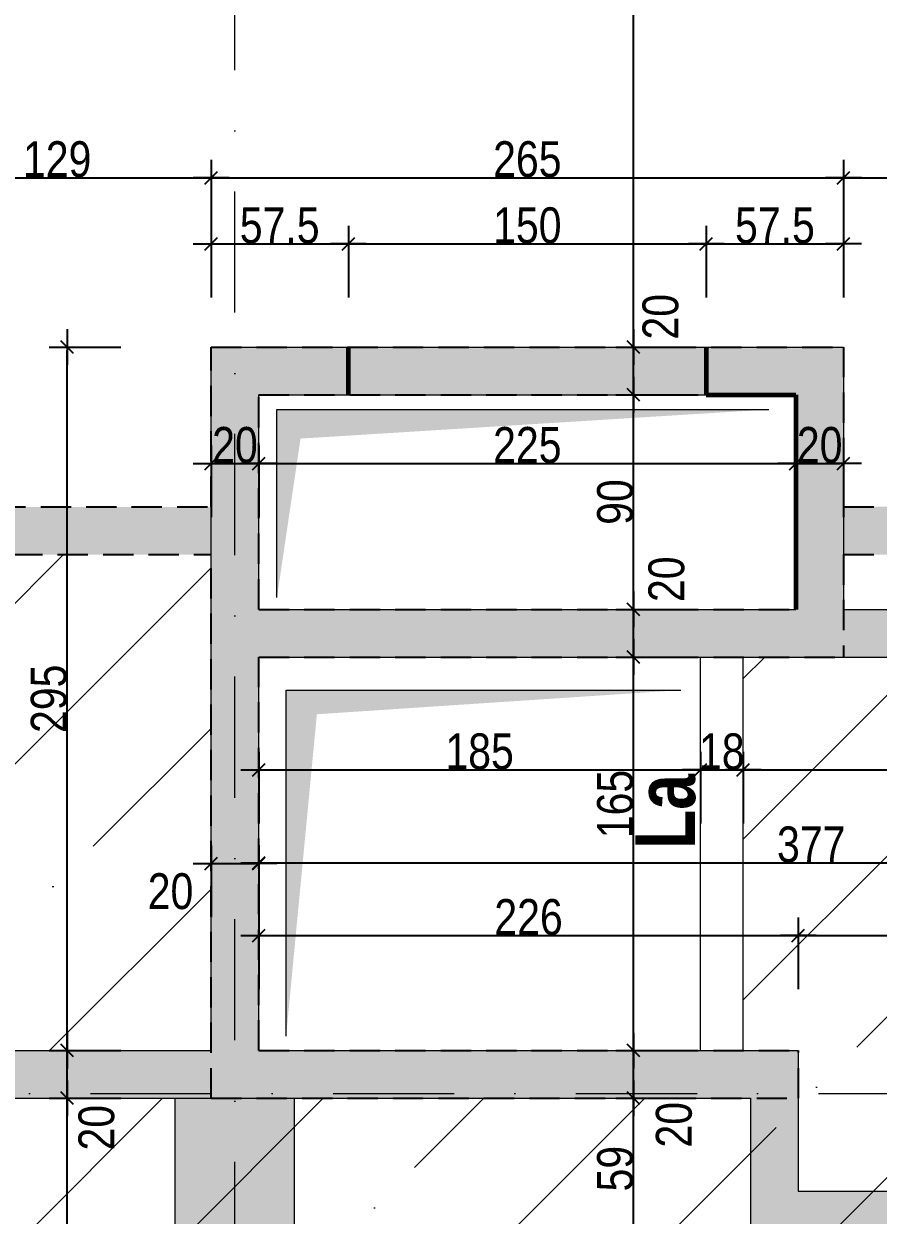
# Model space of a CAD drawing. Header units: centimetres. Extents: x 27441 to 36330, y -3271 to 929.
# Drawn here: x 33175.5 to 33533.5, y -1436.4 to -936.9 of the extents above; entities that cross this region are included whole.
import ezdxf
from ezdxf.enums import TextEntityAlignment as Align

# ---------------------------------------------------------------- set-up
doc = ezdxf.new("R2010")
doc.units = ezdxf.units.CM
doc.header["$PDMODE"] = 1
doc.header["$PDSIZE"] = -2
doc.linetypes.add('CACHEX2', pattern=[19.05, 12.7, -6.35])
doc.linetypes.add('TIRETPTX2', pattern=[50.8, 25.4, -12.7, 0, -12.7])
for name, color, linetype in [('01_cote_gen', 4, 'Continuous'), ('01_linteaux', 2, 'Continuous'), ('01_murs_sup', 2, 'CACHEX2'), ('01_poch_BN', 9, 'Continuous'), ('01_poch_murs', 253, 'Continuous'), ('01_texte', 230, 'Continuous'), ('AA_COTES', 2, 'Continuous')]:
    doc.layers.add(name, color=color, linetype=linetype)
doc.layers.add('01_murs_coup', color=5, linetype='Continuous', lineweight=60)
doc.layers.add('01_tram_axes', color=2, linetype='TIRETPTX2', lineweight=9)
doc.styles.add('impact', font='impact.ttf')
doc.styles.add('STYLE2', font='ARIALN.TTF')
doc.dimstyles.new('JB50', dxfattribs={"dimscale": 0.1, "dimtxt": 150, "dimasz": 15, "dimexe": 0.1, "dimexo": 0.1, "dimgap": 0.09, "dimtad": 1, "dimdec": 1, "dimdsep": 46, "dimtxsty": 'STYLE2', "dimblk1": 'BOND_G', "dimblk2": 'BOND_D', "dimsah": 1, "dimcen": 1.5, "dimdle": 0.01, "dimse1": 1, "dimse2": 1, "dimclrd": 4, "dimclre": 2, "dimclrt": 6, "dimazin": 2, "dimtfac": 2.333333, "dimtdec": 1, "dimtix": 1, "dimtmove": 2, "dimatfit": 3, "dimldrblk": 'BOND_G', "dimfxl": 1, "dimtolj": 1, "dimtzin": 0, "dimarcsym": 0})

# ---------------------------------------------------------------- blocks, each defined once
blk = doc.blocks.new('BOND_G')
at = {"layer": 'AA_COTES', "color": 0}
for p, q in [((0, -5), (0, 15)), ((5, 0), (-5, 0)), ((1.77, 1.77), (-1.77, -1.77))]:
    blk.add_line(p, q, dxfattribs=at)
blk = doc.blocks.new('BOND_D')
at = {"layer": 'AA_COTES', "color": 0}
for p, q in [((0, 5), (0, -15)), ((5, 0), (-5, 0)), ((-1.77, -1.77), (1.77, 1.77))]:
    blk.add_line(p, q, dxfattribs=at)
blk = doc.blocks.new('*D1023')
at = {"layer": '01_cote_gen', "color": 4, "lineweight": -2, "transparency": 16777216}
blk.add_line((33126.47, -1001.36), (33252.47, -1001.36), dxfattribs=at)
at = {"layer": 'Defpoints', "color": 0, "lineweight": 0, "transparency": 16777216}
for p in [(33253.97, -1001.36), (33253.97, -1072.36), (33124.97, -1087.2)]:
    blk.add_point(p, dxfattribs=at)
at = {"layer": '01_cote_gen', "color": 4, "lineweight": -2, "transparency": 16777216, "xscale": 1.5, "yscale": 1.5, "zscale": 1.5, "rotation": 180}
blk.add_blockref('BOND_G', (33124.97, -1001.36), dxfattribs=at)
at = {"layer": '01_cote_gen', "color": 4, "lineweight": -2, "transparency": 16777216, "xscale": 1.5, "yscale": 1.5, "zscale": 1.5}
blk.add_blockref('BOND_D', (33253.97, -1001.36), dxfattribs=at)
at = {"layer": '01_cote_gen', "color": 6, "lineweight": 0, "transparency": 16777216, "insert": (33189.47, -993.69), "char_height": 15, "attachment_point": 5, "style": 'STYLE2'}
blk.add_mtext('\\A1;129', dxfattribs=at)
blk = doc.blocks.new('*D1024')
at = {"layer": '01_cote_gen', "color": 4, "lineweight": -2, "transparency": 16777216}
blk.add_line((33255.47, -1001.36), (33517.47, -1001.36), dxfattribs=at)
at = {"layer": 'Defpoints', "color": 0, "lineweight": 0, "transparency": 16777216}
for p in [(33518.97, -1001.36), (33253.97, -1072.36), (33518.97, -1072.36)]:
    blk.add_point(p, dxfattribs=at)
at = {"layer": '01_cote_gen', "color": 4, "lineweight": -2, "transparency": 16777216, "xscale": 1.5, "yscale": 1.5, "zscale": 1.5, "rotation": 180}
blk.add_blockref('BOND_G', (33253.97, -1001.36), dxfattribs=at)
at = {"layer": '01_cote_gen', "color": 4, "lineweight": -2, "transparency": 16777216, "xscale": 1.5, "yscale": 1.5, "zscale": 1.5}
blk.add_blockref('BOND_D', (33518.97, -1001.36), dxfattribs=at)
at = {"layer": '01_cote_gen', "color": 6, "lineweight": 0, "transparency": 16777216, "insert": (33386.47, -993.69), "char_height": 15, "attachment_point": 5, "style": 'STYLE2'}
blk.add_mtext('\\A1;265', dxfattribs=at)
blk = doc.blocks.new('*D1026')
at = {"layer": '01_cote_gen', "color": 4, "lineweight": -2, "transparency": 16777216}
blk.add_line((33520.47, -1001.36), (33649.49, -1001.36), dxfattribs=at)
at = {"layer": 'Defpoints', "color": 0, "lineweight": 0, "transparency": 16777216}
for p in [(33650.99, -1001.36), (33518.97, -1023.86), (33650.99, -1072.36)]:
    blk.add_point(p, dxfattribs=at)
at = {"layer": '01_cote_gen', "color": 4, "lineweight": -2, "transparency": 16777216, "xscale": 1.5, "yscale": 1.5, "zscale": 1.5, "rotation": 180}
blk.add_blockref('BOND_G', (33518.97, -1001.36), dxfattribs=at)
at = {"layer": '01_cote_gen', "color": 4, "lineweight": -2, "transparency": 16777216, "xscale": 1.5, "yscale": 1.5, "zscale": 1.5}
blk.add_blockref('BOND_D', (33650.99, -1001.36), dxfattribs=at)
at = {"layer": '01_cote_gen', "color": 6, "lineweight": 0, "transparency": 16777216, "insert": (33584.98, -993.69), "char_height": 15, "attachment_point": 5, "style": 'STYLE2'}
blk.add_mtext('\\A1;132', dxfattribs=at)
blk = doc.blocks.new('*D1028')
at = {"layer": '01_cote_gen', "color": 4, "lineweight": -2, "transparency": 16777216}
blk.add_line((33255.47, -1029.07), (33309.97, -1029.07), dxfattribs=at)
at = {"layer": 'Defpoints', "color": 0, "lineweight": 0, "transparency": 16777216}
for p in [(33311.47, -1029.07), (33253.97, -1072.36), (33311.47, -1072.36)]:
    blk.add_point(p, dxfattribs=at)
at = {"layer": '01_cote_gen', "color": 4, "lineweight": -2, "transparency": 16777216, "xscale": 1.5, "yscale": 1.5, "zscale": 1.5, "rotation": 180}
blk.add_blockref('BOND_G', (33253.97, -1029.07), dxfattribs=at)
at = {"layer": '01_cote_gen', "color": 4, "lineweight": -2, "transparency": 16777216, "xscale": 1.5, "yscale": 1.5, "zscale": 1.5}
blk.add_blockref('BOND_D', (33311.47, -1029.07), dxfattribs=at)
at = {"layer": '01_cote_gen', "color": 6, "lineweight": 0, "transparency": 16777216, "insert": (33282.72, -1021.44), "char_height": 15, "attachment_point": 5, "style": 'STYLE2'}
blk.add_mtext('\\A1;57.5', dxfattribs=at)
blk = doc.blocks.new('*D1029')
at = {"layer": '01_cote_gen', "color": 4, "lineweight": -2, "transparency": 16777216}
blk.add_line((33312.97, -1029.07), (33459.97, -1029.07), dxfattribs=at)
at = {"layer": 'Defpoints', "color": 0, "lineweight": 0, "transparency": 16777216}
for p in [(33461.47, -1029.07), (33311.47, -1040.58), (33461.47, -1072.36)]:
    blk.add_point(p, dxfattribs=at)
at = {"layer": '01_cote_gen', "color": 4, "lineweight": -2, "transparency": 16777216, "xscale": 1.5, "yscale": 1.5, "zscale": 1.5, "rotation": 180}
blk.add_blockref('BOND_G', (33311.47, -1029.07), dxfattribs=at)
at = {"layer": '01_cote_gen', "color": 4, "lineweight": -2, "transparency": 16777216, "xscale": 1.5, "yscale": 1.5, "zscale": 1.5}
blk.add_blockref('BOND_D', (33461.47, -1029.07), dxfattribs=at)
at = {"layer": '01_cote_gen', "color": 6, "lineweight": 0, "transparency": 16777216, "insert": (33386.47, -1021.41), "char_height": 15, "attachment_point": 5, "style": 'STYLE2'}
blk.add_mtext('\\A1;150', dxfattribs=at)
blk = doc.blocks.new('*D1030')
at = {"layer": '01_cote_gen', "color": 4, "lineweight": -2, "transparency": 16777216}
blk.add_line((33462.97, -1029.07), (33517.47, -1029.07), dxfattribs=at)
at = {"layer": 'Defpoints', "color": 0, "lineweight": 0, "transparency": 16777216}
for p in [(33518.97, -1029.07), (33461.47, -1072.36), (33518.97, -1072.36)]:
    blk.add_point(p, dxfattribs=at)
at = {"layer": '01_cote_gen', "color": 4, "lineweight": -2, "transparency": 16777216, "xscale": 1.5, "yscale": 1.5, "zscale": 1.5, "rotation": 180}
blk.add_blockref('BOND_G', (33461.47, -1029.07), dxfattribs=at)
at = {"layer": '01_cote_gen', "color": 4, "lineweight": -2, "transparency": 16777216, "xscale": 1.5, "yscale": 1.5, "zscale": 1.5}
blk.add_blockref('BOND_D', (33518.97, -1029.07), dxfattribs=at)
at = {"layer": '01_cote_gen', "color": 6, "lineweight": 0, "transparency": 16777216, "insert": (33490.22, -1021.44), "char_height": 15, "attachment_point": 5, "style": 'STYLE2'}
blk.add_mtext('\\A1;57.5', dxfattribs=at)
blk = doc.blocks.new('*D1048')
at = {"layer": '01_cote_gen', "color": 4, "lineweight": -2, "transparency": 16777216}
blk.add_line((33255.47, -1288.85), (33272.47, -1288.85), dxfattribs=at)
at = {"layer": 'Defpoints', "color": 0, "lineweight": 0, "transparency": 16777216}
for p in [(33253.97, -1245.82), (33273.97, -1256.84), (33273.97, -1288.85)]:
    blk.add_point(p, dxfattribs=at)
at = {"layer": '01_cote_gen', "color": 4, "lineweight": -2, "transparency": 16777216, "xscale": 1.5, "yscale": 1.5, "zscale": 1.5, "rotation": 180}
blk.add_blockref('BOND_G', (33253.97, -1288.85), dxfattribs=at)
at = {"layer": '01_cote_gen', "color": 4, "lineweight": -2, "transparency": 16777216, "xscale": 1.5, "yscale": 1.5, "zscale": 1.5}
blk.add_blockref('BOND_D', (33273.97, -1288.85), dxfattribs=at)
at = {"layer": '01_cote_gen', "color": 6, "lineweight": 0, "transparency": 16777216, "insert": (33236.97, -1300.61), "char_height": 15, "attachment_point": 5, "style": 'STYLE2'}
blk.add_mtext('\\A1;20', dxfattribs=at)
blk = doc.blocks.new('*D1049')
at = {"layer": '01_cote_gen', "color": 4, "lineweight": -2, "transparency": 16777216}
blk.add_line((33275.47, -1288.67), (33649.49, -1288.67), dxfattribs=at)
at = {"layer": 'Defpoints', "color": 0, "lineweight": 0, "transparency": 16777216}
for p in [(33650.99, -1288.67), (33650.99, -1295.17), (33273.97, -1301.97)]:
    blk.add_point(p, dxfattribs=at)
at = {"layer": '01_cote_gen', "color": 4, "lineweight": -2, "transparency": 16777216, "xscale": 1.5, "yscale": 1.5, "zscale": 1.5, "rotation": 180}
blk.add_blockref('BOND_G', (33273.97, -1288.67), dxfattribs=at)
at = {"layer": '01_cote_gen', "color": 4, "lineweight": -2, "transparency": 16777216, "xscale": 1.5, "yscale": 1.5, "zscale": 1.5}
blk.add_blockref('BOND_D', (33650.99, -1288.67), dxfattribs=at)
at = {"layer": '01_cote_gen', "color": 6, "lineweight": 0, "transparency": 16777216, "insert": (33505.42, -1281), "char_height": 15, "attachment_point": 5, "style": 'STYLE2'}
blk.add_mtext('\\A1;377', dxfattribs=at)
blk = doc.blocks.new('*D1052')
at = {"layer": '01_cote_gen', "color": 4, "lineweight": -2, "transparency": 16777216}
blk.add_line((33275.47, -1319.1), (33498.49, -1319.1), dxfattribs=at)
at = {"layer": 'Defpoints', "color": 0, "lineweight": 0, "transparency": 16777216}
for p in [(33273.97, -1322.96), (33499.99, -1319.1), (33499.99, -1367.36)]:
    blk.add_point(p, dxfattribs=at)
at = {"layer": '01_cote_gen', "color": 4, "lineweight": -2, "transparency": 16777216, "xscale": 1.5, "yscale": 1.5, "zscale": 1.5, "rotation": 180}
blk.add_blockref('BOND_G', (33273.97, -1319.1), dxfattribs=at)
at = {"layer": '01_cote_gen', "color": 4, "lineweight": -2, "transparency": 16777216, "xscale": 1.5, "yscale": 1.5, "zscale": 1.5}
blk.add_blockref('BOND_D', (33499.99, -1319.1), dxfattribs=at)
at = {"layer": '01_cote_gen', "color": 6, "lineweight": 0, "transparency": 16777216, "insert": (33386.98, -1311.43), "char_height": 15, "attachment_point": 5, "style": 'STYLE2'}
blk.add_mtext('\\A1;226', dxfattribs=at)
blk = doc.blocks.new('*D815')
at = {"layer": '01_cote_gen', "color": 4, "lineweight": -2, "transparency": 16777216}
blk.add_line((33501.49, -1319.1), (33649.49, -1319.1), dxfattribs=at)
at = {"layer": 'Defpoints', "color": 0, "lineweight": 0, "transparency": 16777216}
for p in [(33650.99, -1319.1), (33499.99, -1334.21), (33650.99, -1334.01)]:
    blk.add_point(p, dxfattribs=at)
at = {"layer": '01_cote_gen', "color": 4, "lineweight": -2, "transparency": 16777216, "xscale": 1.5, "yscale": 1.5, "zscale": 1.5, "rotation": 180}
blk.add_blockref('BOND_G', (33499.99, -1319.1), dxfattribs=at)
at = {"layer": '01_cote_gen', "color": 4, "lineweight": -2, "transparency": 16777216, "xscale": 1.5, "yscale": 1.5, "zscale": 1.5}
blk.add_blockref('BOND_D', (33650.99, -1319.1), dxfattribs=at)
at = {"layer": '01_cote_gen', "color": 6, "lineweight": 0, "transparency": 16777216, "insert": (33554.07, -1311.43), "char_height": 15, "attachment_point": 5, "style": 'STYLE2'}
blk.add_mtext('\\A1;151', dxfattribs=at)
blk = doc.blocks.new('*D1053')
at = {"layer": '01_cote_gen', "color": 4, "lineweight": -2, "transparency": 16777216}
blk.add_line((33478.49, -1521.94), (33108.47, -1521.94), dxfattribs=at)
at = {"layer": 'Defpoints', "color": 0, "lineweight": 0, "transparency": 16777216}
for p in [(33106.97, -1387.36), (33479.99, -1446.36), (33106.97, -1521.94)]:
    blk.add_point(p, dxfattribs=at)
at = {"layer": '01_cote_gen', "color": 4, "lineweight": -2, "transparency": 16777216, "xscale": 1.5, "yscale": 1.5, "zscale": 1.5, "rotation": 180}
blk.add_blockref('BOND_D', (33106.97, -1521.94), dxfattribs=at)
at = {"layer": '01_cote_gen', "color": 4, "lineweight": -2, "transparency": 16777216, "xscale": 1.5, "yscale": 1.5, "zscale": 1.5}
blk.add_blockref('BOND_G', (33479.99, -1521.94), dxfattribs=at)
at = {"layer": '01_cote_gen', "color": 6, "lineweight": 0, "transparency": 16777216, "insert": (33293.48, -1514.28), "char_height": 15, "attachment_point": 5, "style": 'STYLE2'}
blk.add_mtext('\\A1;373', dxfattribs=at)
blk = doc.blocks.new('*D1110')
at = {"layer": '01_cote_gen', "color": 4, "lineweight": -2, "transparency": 16777216}
blk.add_line((33193.68, -1969.86), (33193.68, -1388.86), dxfattribs=at)
at = {"layer": 'Defpoints', "color": 0, "lineweight": 0, "transparency": 16777216}
for p in [(33193.68, -1387.36), (33216.18, -1387.36), (33216.18, -1971.36)]:
    blk.add_point(p, dxfattribs=at)
at = {"layer": '01_cote_gen', "color": 4, "lineweight": -2, "transparency": 16777216, "xscale": 1.5, "yscale": 1.5, "zscale": 1.5}
for name, p, rotation in [('BOND_D', (33193.68, -1387.36), 90), ('BOND_G', (33193.68, -1971.36), 270)]:
    blk.add_blockref(name, p, dxfattribs=dict(at, rotation=rotation))
at = {"layer": '01_cote_gen', "color": 6, "lineweight": 0, "transparency": 16777216, "insert": (33186.02, -1679.36), "char_height": 15, "attachment_point": 5, "rotation": 90, "style": 'STYLE2'}
blk.add_mtext('\\A1;584', dxfattribs=at)
blk = doc.blocks.new('*D1111')
at = {"layer": '01_cote_gen', "color": 4, "lineweight": -2, "transparency": 16777216}
blk.add_line((33193.68, -1385.86), (33193.68, -1368.86), dxfattribs=at)
at = {"layer": 'Defpoints', "color": 0, "lineweight": 0, "transparency": 16777216}
for p in [(33193.68, -1367.36), (33216.18, -1367.36), (33216.18, -1387.36)]:
    blk.add_point(p, dxfattribs=at)
at = {"layer": '01_cote_gen', "color": 4, "lineweight": -2, "transparency": 16777216, "xscale": 1.5, "yscale": 1.5, "zscale": 1.5}
for name, p, rotation in [('BOND_D', (33193.68, -1367.36), 90), ('BOND_G', (33193.68, -1387.36), 270)]:
    blk.add_blockref(name, p, dxfattribs=dict(at, rotation=rotation))
at = {"layer": '01_cote_gen', "color": 6, "lineweight": 0, "transparency": 16777216, "insert": (33206, -1399.69), "char_height": 15, "attachment_point": 5, "rotation": 90, "style": 'STYLE2'}
blk.add_mtext('\\A1;20', dxfattribs=at)
blk = doc.blocks.new('*D1112')
at = {"layer": '01_cote_gen', "color": 4, "lineweight": -2, "transparency": 16777216}
blk.add_line((33193.68, -1365.86), (33193.68, -1073.86), dxfattribs=at)
at = {"layer": 'Defpoints', "color": 0, "lineweight": 0, "transparency": 16777216}
for p in [(33193.68, -1072.36), (33253.97, -1072.36), (33216.18, -1367.36)]:
    blk.add_point(p, dxfattribs=at)
at = {"layer": '01_cote_gen', "color": 4, "lineweight": -2, "transparency": 16777216, "xscale": 1.5, "yscale": 1.5, "zscale": 1.5}
for name, p, rotation in [('BOND_D', (33193.68, -1072.36), 90), ('BOND_G', (33193.68, -1367.36), 270)]:
    blk.add_blockref(name, p, dxfattribs=dict(at, rotation=rotation))
at = {"layer": '01_cote_gen', "color": 6, "lineweight": 0, "transparency": 16777216, "insert": (33186.02, -1219.86), "char_height": 15, "attachment_point": 5, "rotation": 90, "style": 'STYLE2'}
blk.add_mtext('\\A1;295', dxfattribs=at)
blk = doc.blocks.new('*D1115')
at = {"layer": '01_cote_gen', "color": 4, "lineweight": -2, "transparency": 16777216}
blk.add_line((33430.99, -1444.86), (33430.99, -1388.86), dxfattribs=at)
at = {"layer": 'Defpoints', "color": 0, "lineweight": 0, "transparency": 16777216}
for p in [(33430.99, -1387.36), (33479.99, -1387.36), (33479.99, -1446.36)]:
    blk.add_point(p, dxfattribs=at)
at = {"layer": '01_cote_gen', "color": 4, "lineweight": -2, "transparency": 16777216, "xscale": 1.5, "yscale": 1.5, "zscale": 1.5}
for name, p, rotation in [('BOND_D', (33430.99, -1387.36), 90), ('BOND_G', (33430.99, -1446.36), 270)]:
    blk.add_blockref(name, p, dxfattribs=dict(at, rotation=rotation))
at = {"layer": '01_cote_gen', "color": 6, "lineweight": 0, "transparency": 16777216, "insert": (33423.32, -1416.86), "char_height": 15, "attachment_point": 5, "rotation": 90, "style": 'STYLE2'}
blk.add_mtext('\\A1;59', dxfattribs=at)
blk = doc.blocks.new('*D1116')
at = {"layer": '01_cote_gen', "color": 4, "lineweight": -2, "transparency": 16777216}
blk.add_line((33430.99, -1385.86), (33430.99, -1368.86), dxfattribs=at)
at = {"layer": 'Defpoints', "color": 0, "lineweight": 0, "transparency": 16777216}
for p in [(33430.99, -1367.36), (33464.97, -1367.36), (33462.27, -1387.36)]:
    blk.add_point(p, dxfattribs=at)
at = {"layer": '01_cote_gen', "color": 4, "lineweight": -2, "transparency": 16777216, "xscale": 1.5, "yscale": 1.5, "zscale": 1.5}
for name, p, rotation in [('BOND_D', (33430.99, -1367.36), 90), ('BOND_G', (33430.99, -1387.36), 270)]:
    blk.add_blockref(name, p, dxfattribs=dict(at, rotation=rotation))
at = {"layer": '01_cote_gen', "color": 6, "lineweight": 0, "transparency": 16777216, "insert": (33447.95, -1398.46), "char_height": 15, "attachment_point": 5, "rotation": 90, "style": 'STYLE2'}
blk.add_mtext('\\A1;20', dxfattribs=at)
blk = doc.blocks.new('*D1117')
at = {"layer": '01_cote_gen', "color": 4, "lineweight": -2, "transparency": 16777216}
blk.add_line((33430.99, -1365.86), (33430.99, -1203.86), dxfattribs=at)
at = {"layer": 'Defpoints', "color": 0, "lineweight": 0, "transparency": 16777216}
for p in [(33430.99, -1202.36), (33464.04, -1202.36), (33464.04, -1367.36)]:
    blk.add_point(p, dxfattribs=at)
at = {"layer": '01_cote_gen', "color": 4, "lineweight": -2, "transparency": 16777216, "xscale": 1.5, "yscale": 1.5, "zscale": 1.5}
for name, p, rotation in [('BOND_D', (33430.99, -1202.36), 90), ('BOND_G', (33430.99, -1367.36), 270)]:
    blk.add_blockref(name, p, dxfattribs=dict(at, rotation=rotation))
at = {"layer": '01_cote_gen', "color": 6, "lineweight": 0, "transparency": 16777216, "insert": (33423.32, -1263.97), "char_height": 15, "attachment_point": 5, "rotation": 90, "style": 'STYLE2'}
blk.add_mtext('\\A1;165', dxfattribs=at)
blk = doc.blocks.new('*D1118')
at = {"layer": '01_cote_gen', "color": 4, "lineweight": -2, "transparency": 16777216}
blk.add_line((33430.99, -1200.86), (33430.99, -1183.86), dxfattribs=at)
at = {"layer": 'Defpoints', "color": 0, "lineweight": 0, "transparency": 16777216}
for p in [(33430.99, -1182.36), (33475.08, -1182.36), (33475.08, -1202.36)]:
    blk.add_point(p, dxfattribs=at)
at = {"layer": '01_cote_gen', "color": 4, "lineweight": -2, "transparency": 16777216, "xscale": 1.5, "yscale": 1.5, "zscale": 1.5}
for name, p, rotation in [('BOND_D', (33430.99, -1182.36), 90), ('BOND_G', (33430.99, -1202.36), 270)]:
    blk.add_blockref(name, p, dxfattribs=dict(at, rotation=rotation))
at = {"layer": '01_cote_gen', "color": 6, "lineweight": 0, "transparency": 16777216, "insert": (33444.81, -1169.73), "char_height": 15, "attachment_point": 5, "rotation": 90, "style": 'STYLE2'}
blk.add_mtext('\\A1;20', dxfattribs=at)
blk = doc.blocks.new('*D1119')
at = {"layer": '01_cote_gen', "color": 4, "lineweight": -2, "transparency": 16777216}
blk.add_line((33430.99, -1180.86), (33430.99, -1093.86), dxfattribs=at)
at = {"layer": 'Defpoints', "color": 0, "lineweight": 0, "transparency": 16777216}
for p in [(33430.99, -1092.36), (33480.22, -1092.36), (33469.27, -1182.36)]:
    blk.add_point(p, dxfattribs=at)
at = {"layer": '01_cote_gen', "color": 4, "lineweight": -2, "transparency": 16777216, "xscale": 1.5, "yscale": 1.5, "zscale": 1.5}
for name, p, rotation in [('BOND_D', (33430.99, -1092.36), 90), ('BOND_G', (33430.99, -1182.36), 270)]:
    blk.add_blockref(name, p, dxfattribs=dict(at, rotation=rotation))
at = {"layer": '01_cote_gen', "color": 6, "lineweight": 0, "transparency": 16777216, "insert": (33423.32, -1137.36), "char_height": 15, "attachment_point": 5, "rotation": 90, "style": 'STYLE2'}
blk.add_mtext('\\A1;90', dxfattribs=at)
blk = doc.blocks.new('*D1120')
at = {"layer": '01_cote_gen', "color": 4, "lineweight": -2, "transparency": 16777216}
blk.add_line((33430.99, -1090.86), (33430.99, -1073.86), dxfattribs=at)
at = {"layer": 'Defpoints', "color": 0, "lineweight": 0, "transparency": 16777216}
for p in [(33430.99, -1072.36), (33480.22, -1072.36), (33480.22, -1092.36)]:
    blk.add_point(p, dxfattribs=at)
at = {"layer": '01_cote_gen', "color": 4, "lineweight": -2, "transparency": 16777216, "xscale": 1.5, "yscale": 1.5, "zscale": 1.5}
for name, p, rotation in [('BOND_D', (33430.99, -1072.36), 90), ('BOND_G', (33430.99, -1092.36), 270)]:
    blk.add_blockref(name, p, dxfattribs=dict(at, rotation=rotation))
at = {"layer": '01_cote_gen', "color": 6, "lineweight": 0, "transparency": 16777216, "insert": (33442.33, -1059.68), "char_height": 15, "attachment_point": 5, "rotation": 90, "style": 'STYLE2'}
blk.add_mtext('\\A1;20', dxfattribs=at)
blk = doc.blocks.new('*D1121')
at = {"layer": '01_cote_gen', "color": 4, "lineweight": -2, "transparency": 16777216}
blk.add_line((33430.99, -1070.86), (33430.99, -539.86), dxfattribs=at)
at = {"layer": 'Defpoints', "color": 0, "lineweight": 0, "transparency": 16777216}
for p in [(33430.99, -538.36), (33489.97, -538.36), (33518.97, -1072.36)]:
    blk.add_point(p, dxfattribs=at)
at = {"layer": '01_cote_gen', "color": 4, "lineweight": -2, "transparency": 16777216, "xscale": 1.5, "yscale": 1.5, "zscale": 1.5}
for name, p, rotation in [('BOND_D', (33430.99, -538.36), 90), ('BOND_G', (33430.99, -1072.36), 270)]:
    blk.add_blockref(name, p, dxfattribs=dict(at, rotation=rotation))
at = {"layer": '01_cote_gen', "color": 6, "lineweight": 0, "transparency": 16777216, "insert": (33423.32, -805.36), "char_height": 15, "attachment_point": 5, "rotation": 90, "style": 'STYLE2'}
blk.add_mtext('\\A1;534', dxfattribs=at)
blk = doc.blocks.new('*D1140')
at = {"layer": '01_cote_gen', "color": 4, "lineweight": -2, "transparency": 16777216}
blk.add_line((33255.47, -1121.18), (33272.47, -1121.18), dxfattribs=at)
at = {"layer": 'Defpoints', "color": 0, "lineweight": 0, "transparency": 16777216}
for p in [(33253.97, -1119.37), (33273.97, -1119.37), (33273.97, -1121.18)]:
    blk.add_point(p, dxfattribs=at)
at = {"layer": '01_cote_gen', "color": 4, "lineweight": -2, "transparency": 16777216, "xscale": 1.5, "yscale": 1.5, "zscale": 1.5, "rotation": 180}
blk.add_blockref('BOND_G', (33253.97, -1121.18), dxfattribs=at)
at = {"layer": '01_cote_gen', "color": 4, "lineweight": -2, "transparency": 16777216, "xscale": 1.5, "yscale": 1.5, "zscale": 1.5}
blk.add_blockref('BOND_D', (33273.97, -1121.18), dxfattribs=at)
at = {"layer": '01_cote_gen', "color": 6, "lineweight": 0, "transparency": 16777216, "insert": (33263.97, -1113.51), "char_height": 15, "attachment_point": 5, "style": 'STYLE2'}
blk.add_mtext('\\A1;20', dxfattribs=at)
blk = doc.blocks.new('*D1141')
at = {"layer": '01_cote_gen', "color": 4, "lineweight": -2, "transparency": 16777216}
blk.add_line((33275.47, -1121.18), (33497.47, -1121.18), dxfattribs=at)
at = {"layer": 'Defpoints', "color": 0, "lineweight": 0, "transparency": 16777216}
for p in [(33498.97, -1118.15), (33498.97, -1121.18), (33273.97, -1128.68)]:
    blk.add_point(p, dxfattribs=at)
at = {"layer": '01_cote_gen', "color": 4, "lineweight": -2, "transparency": 16777216, "xscale": 1.5, "yscale": 1.5, "zscale": 1.5, "rotation": 180}
blk.add_blockref('BOND_G', (33273.97, -1121.18), dxfattribs=at)
at = {"layer": '01_cote_gen', "color": 4, "lineweight": -2, "transparency": 16777216, "xscale": 1.5, "yscale": 1.5, "zscale": 1.5}
blk.add_blockref('BOND_D', (33498.97, -1121.18), dxfattribs=at)
at = {"layer": '01_cote_gen', "color": 6, "lineweight": 0, "transparency": 16777216, "insert": (33386.47, -1113.51), "char_height": 15, "attachment_point": 5, "style": 'STYLE2'}
blk.add_mtext('\\A1;225', dxfattribs=at)
blk = doc.blocks.new('*D1142')
at = {"layer": '01_cote_gen', "color": 4, "lineweight": -2, "transparency": 16777216}
blk.add_line((33500.47, -1121.18), (33517.47, -1121.18), dxfattribs=at)
at = {"layer": 'Defpoints', "color": 0, "lineweight": 0, "transparency": 16777216}
for p in [(33518.97, -1110.15), (33498.97, -1118.15), (33518.97, -1121.18)]:
    blk.add_point(p, dxfattribs=at)
at = {"layer": '01_cote_gen', "color": 4, "lineweight": -2, "transparency": 16777216, "xscale": 1.5, "yscale": 1.5, "zscale": 1.5, "rotation": 180}
blk.add_blockref('BOND_G', (33498.97, -1121.18), dxfattribs=at)
at = {"layer": '01_cote_gen', "color": 4, "lineweight": -2, "transparency": 16777216, "xscale": 1.5, "yscale": 1.5, "zscale": 1.5}
blk.add_blockref('BOND_D', (33518.97, -1121.18), dxfattribs=at)
at = {"layer": '01_cote_gen', "color": 6, "lineweight": 0, "transparency": 16777216, "insert": (33508.97, -1113.51), "char_height": 15, "attachment_point": 5, "style": 'STYLE2'}
blk.add_mtext('\\A1;20', dxfattribs=at)
blk = doc.blocks.new('*D899')
at = {"layer": '01_cote_gen', "color": 4, "lineweight": -2, "transparency": 16777216}
blk.add_line((33275.47, -1249.64), (33457.47, -1249.64), dxfattribs=at)
at = {"layer": 'Defpoints', "color": 0, "lineweight": 0, "transparency": 16777216}
for p in [(33273.97, -1249.34), (33458.97, -1249.34), (33458.97, -1249.64)]:
    blk.add_point(p, dxfattribs=at)
at = {"layer": '01_cote_gen', "color": 4, "lineweight": -2, "transparency": 16777216, "xscale": 1.5, "yscale": 1.5, "zscale": 1.5, "rotation": 180}
blk.add_blockref('BOND_G', (33273.97, -1249.64), dxfattribs=at)
at = {"layer": '01_cote_gen', "color": 4, "lineweight": -2, "transparency": 16777216, "xscale": 1.5, "yscale": 1.5, "zscale": 1.5}
blk.add_blockref('BOND_D', (33458.97, -1249.64), dxfattribs=at)
at = {"layer": '01_cote_gen', "color": 6, "lineweight": 0, "transparency": 16777216, "insert": (33366.47, -1241.97), "char_height": 15, "attachment_point": 5, "style": 'STYLE2'}
blk.add_mtext('\\A1;185', dxfattribs=at)
blk = doc.blocks.new('*D900')
at = {"layer": '01_cote_gen', "color": 4, "lineweight": -2, "transparency": 16777216}
blk.add_line((33460.47, -1249.64), (33475.47, -1249.64), dxfattribs=at)
at = {"layer": 'Defpoints', "color": 0, "lineweight": 0, "transparency": 16777216}
for p in [(33476.97, -1249.64), (33458.97, -1254.49), (33476.97, -1254.49)]:
    blk.add_point(p, dxfattribs=at)
at = {"layer": '01_cote_gen', "color": 4, "lineweight": -2, "transparency": 16777216, "xscale": 1.5, "yscale": 1.5, "zscale": 1.5, "rotation": 180}
blk.add_blockref('BOND_G', (33458.97, -1249.64), dxfattribs=at)
at = {"layer": '01_cote_gen', "color": 4, "lineweight": -2, "transparency": 16777216, "xscale": 1.5, "yscale": 1.5, "zscale": 1.5}
blk.add_blockref('BOND_D', (33476.97, -1249.64), dxfattribs=at)
at = {"layer": '01_cote_gen', "color": 6, "lineweight": 0, "transparency": 16777216, "insert": (33467.97, -1241.97), "char_height": 15, "attachment_point": 5, "style": 'STYLE2'}
blk.add_mtext('\\A1;18', dxfattribs=at)
blk = doc.blocks.new('*D901')
at = {"layer": '01_cote_gen', "color": 4, "lineweight": -2, "transparency": 16777216}
blk.add_line((33478.47, -1249.64), (33649.49, -1249.64), dxfattribs=at)
at = {"layer": 'Defpoints', "color": 0, "lineweight": 0, "transparency": 16777216}
for p in [(33650.99, -1249.64), (33476.97, -1259.79), (33650.99, -1261.5)]:
    blk.add_point(p, dxfattribs=at)
at = {"layer": '01_cote_gen', "color": 4, "lineweight": -2, "transparency": 16777216, "xscale": 1.5, "yscale": 1.5, "zscale": 1.5, "rotation": 180}
blk.add_blockref('BOND_G', (33476.97, -1249.64), dxfattribs=at)
at = {"layer": '01_cote_gen', "color": 4, "lineweight": -2, "transparency": 16777216, "xscale": 1.5, "yscale": 1.5, "zscale": 1.5}
blk.add_blockref('BOND_D', (33650.99, -1249.64), dxfattribs=at)
at = {"layer": '01_cote_gen', "color": 6, "lineweight": 0, "transparency": 16777216, "insert": (33563.98, -1242.1), "char_height": 15, "attachment_point": 5, "style": 'STYLE2'}
blk.add_mtext('\\A1;174', dxfattribs=at)

msp = doc.modelspace()

# ---------------------------------------------------------------- hatches: boundary and pattern name
at = {"layer": '01_murs_sup'}
h = msp.add_hatch(dxfattribs=at)
h.set_pattern_fill('DASH', color=256, scale=2.5, angle=135)
h.set_pattern_definition([(135, (12346.688, -5044.477), (-11.2253202, 9e-16), [7.9375, -7.9375])])
h.paths.add_polyline_path([(33738.38, -1139.36), (33518.97, -1139.36), (33518.97, -1072.36), (33253.97, -1072.36), (33253.97, -1139.42), (32649.17, -1139.42), (32649.17, -1159.42), (32655.28, -1159.42), (32655.28, -1435.36), (32960.92, -1435.36), (32957.18, -1415.36), (32675.28, -1415.36), (32675.28, -1159.42), (33253.97, -1159.42), (33253.97, -1387.36), (33499.93, -1387.36), (33499.93, -1367.36), (33273.97, -1367.36), (33273.97, -1202.36), (33518.97, -1202.36), (33518.97, -1159.36), (33649.93, -1159.36), (33649.93, -1539.15), (33669.93, -1539.15), (33669.93, -1159.36), (33738.38, -1159.36)])
h.paths.add_polyline_path([(33498.97, -1182.36), (33273.97, -1182.36), (33273.97, -1092.36), (33498.97, -1092.36)], flags=16)
h.paths.add_polyline_path([(33125.18, -1292.62), (33107.18, -1292.62), (33107.18, -1415.36), (32957.18, -1415.36), (32960.92, -1435.36), (33107.18, -1435.36), (33107.18, -1477.95), (33125.18, -1477.95)], flags=17)
h.paths.add_polyline_path([(33277.97, -1657.36, 1), (33249.97, -1657.36, 1)])
h.paths.add_polyline_path([(33669.93, -1642.35), (33649.93, -1642.35), (33649.93, -1671.36), (33669.93, -1671.36)])
at = {"layer": '01_poch_BN', "lineweight": 0}
h = msp.add_hatch(color=256, dxfattribs=at)
h.dxf.hatch_style = 1
h.paths.add_polyline_path([(33288.97, -1387.36), (33263.97, -1387.36), (33263.97, -1643.36, -0.414206), (33277.97, -1657.36), (33288.97, -1657.36)])
h.paths.add_polyline_path([(33263.97, -1387.36), (33253.97, -1387.36), (33238.97, -1387.36), (33238.97, -1657.36), (33249.97, -1657.36, -0.414221), (33263.97, -1643.36)])
h.paths.add_polyline_path([(33288.97, -1657.36), (33277.97, -1657.36, -0.414206), (33263.97, -1671.36), (33263.97, -1971.36), (33288.97, -1971.36)])
h.paths.add_polyline_path([(33277.97, -1657.36, 0.414206), (33263.97, -1643.36), (33263.97, -1671.36, 0.414206)])
h.paths.add_polyline_path([(33263.97, -1657.36), (33249.97, -1657.36, 0.414221), (33263.97, -1671.36)], flags=17)
h.paths.add_polyline_path([(33263.97, -1643.36, 0.414221), (33249.97, -1657.36), (33263.97, -1657.36)], flags=17)
h.paths.add_polyline_path([(33263.97, -1671.36, -0.414221), (33249.97, -1657.36), (33238.97, -1657.36), (33238.97, -1971.36), (33263.97, -1971.36)])
at = {"layer": '01_poch_murs', "lineweight": 0}
h = msp.add_hatch(color=256, dxfattribs=at)
h.dxf.hatch_style = 1
h.paths.add_polyline_path([(33670.99, -1092.36), (33730.97, -1092.36), (33730.97, -1072.36), (33650.99, -1072.36), (33650.99, -1182.36), (33583.35, -1182.36), (33583.35, -1202.36), (33650.99, -1202.36), (33650.99, -1308.36), (33670.99, -1308.36)])
h.paths.add_polyline_path([(33583.35, -1426.36), (33499.99, -1426.36), (33499.99, -1367.36), (33273.97, -1367.36), (33273.97, -1202.36), (33583.35, -1202.36), (33583.35, -1182.36), (33518.97, -1182.36), (33518.97, -1072.36), (33461.47, -1072.36), (33461.47, -1092.36), (33498.97, -1092.36), (33498.97, -1182.36), (33273.97, -1182.36), (33273.97, -1092.36), (33311.47, -1092.36), (33311.47, -1072.36), (33253.97, -1072.36), (33253.97, -1367.36), (33124.97, -1367.36), (33124.97, -1072.36), (33106.97, -1072.36), (33106.97, -1387.36), (33479.99, -1387.36), (33479.99, -1446.36), (33583.35, -1446.36)])
h = msp.add_hatch(dxfattribs=at)
h.set_pattern_fill('ANSI35', color=256, scale=15)
h.set_pattern_definition([(45, (0, -4918.75), (-67.35192, 67.35192), []), (45, (67.35, -4918.75), (-67.35192, 67.35192), [119.0625, -23.8125, 0, -23.8125])])
h.paths.add_polyline_path([(32655.28, -1159.42), (32649.17, -1159.42), (32649.17, -1139.42), (32515.97, -1139.43), (32515.97, -1385.36), (32655.28, -1385.36)])
h.paths.add_polyline_path([(32655.28, -1385.36), (32515.97, -1385.36), (32515.97, -1435.35), (32518.75, -1439.41), (32961.67, -1439.4), (32960.91, -1435.35), (32655.28, -1435.35)])
h.paths.add_polyline_path([(32955.18, -1657.36), (32667.92, -1657.36), (32808.69, -1863.04, -0.313538), (32814.39, -1862.99)])
h.paths.add_polyline_path([(32667.92, -1657.36), (32515.97, -1657.36), (32515.97, -1667.36), (32515.97, -1717.36), (32515.97, -1717.36), (32515.97, -1971.36), (32530.52, -1971.36), (32740.2, -1971.36), (32808.75, -1871.24, -0.24726), (32806.57, -1867.12, -0.243382), (32808.69, -1863.04)])
h.paths.add_polyline_path([(32518.75, -1439.41), (32515.97, -1439.41), (32515.97, -1657.36), (32667.92, -1657.36)])
h.paths.add_polyline_path([(33085.48, -1657.36), (32955.18, -1657.36), (32814.39, -1862.99, -0.247715), (32816.57, -1867.12, -0.251685), (32814.33, -1871.29), (32882.83, -1971.37), (33085.48, -1971.36)])
h.paths.add_polyline_path([(33085.48, -1467.03), (32955.18, -1657.36), (33085.48, -1657.36)])
h.paths.add_polyline_path([(33253.97, -1159.42), (33124.97, -1159.42), (33124.97, -1292.62), (33125.18, -1292.62), (33125.18, -1367.36), (33253.97, -1367.36)])
h.paths.add_polyline_path([(33238.97, -1387.36), (33155.48, -1387.36), (33155.48, -1657.36), (33238.97, -1657.36)])
h.paths.add_polyline_path([(33155.48, -1387.36), (33125.18, -1387.36), (33125.18, -1477.95), (33115.97, -1477.95), (33115.97, -1581.15), (33124.98, -1581.15), (33124.98, -1657.36), (33155.48, -1657.36)])
h.paths.add_polyline_path([(33115.97, -1477.95), (33107.18, -1477.95), (33107.18, -1439.4), (33104.4, -1439.4), (33085.48, -1467.03), (33085.48, -1657.36), (33106.98, -1657.36), (33106.98, -1581.15), (33115.97, -1581.15)])
h.paths.add_polyline_path([(33106.98, -1657.36), (33085.48, -1657.36), (33085.48, -1971.36), (33106.98, -1971.36)])
h.paths.add_polyline_path([(33155.48, -1657.36), (33124.98, -1657.36), (33124.98, -1971.36), (33155.48, -1971.36)])
h.paths.add_polyline_path([(33288.97, -1657.36), (33277.97, -1657.36, -0.414206), (33263.97, -1671.36), (33263.97, -1971.36), (33288.97, -1971.36)])
h.paths.add_polyline_path([(33263.97, -1671.36, -0.414221), (33249.97, -1657.36), (33238.97, -1657.36), (33238.97, -1971.36), (33263.97, -1971.36)])
h.paths.add_polyline_path([(33238.97, -1657.36), (33155.48, -1657.36), (33155.48, -1971.36), (33238.97, -1971.36)])
h.paths.add_polyline_path([(33263.97, -1387.36), (33253.97, -1387.36), (33238.97, -1387.36), (33238.97, -1657.36), (33249.97, -1657.36, -0.414221), (33263.97, -1643.36)])
h.paths.add_polyline_path([(33288.97, -1387.36), (33263.97, -1387.36), (33263.97, -1643.36, -0.414206), (33277.97, -1657.36), (33288.97, -1657.36)])
h.paths.add_polyline_path([(33649.53, -1385.36), (33500.03, -1385.36), (33500.03, -1387.36), (33499.99, -1426.36), (33649.53, -1426.36)])
h.paths.add_polyline_path([(33649.53, -1202.36), (33476.97, -1202.36), (33476.97, -1367.36), (33500.03, -1367.36), (33500.03, -1385.36), (33649.53, -1385.36)])
h.paths.add_polyline_path([(33649.53, -1426.36), (33499.99, -1426.36), (33499.99, -1387.36), (33479.99, -1387.36), (33479.99, -1446.36), (33649.53, -1446.36)])
h.paths.add_polyline_path([(33669.93, -1539.15), (33649.53, -1539.15), (33649.53, -1446.36), (33619.93, -1446.36), (33619.93, -1657.36), (33649.93, -1657.36), (33649.93, -1642.35), (33669.93, -1642.35)])
h.paths.add_polyline_path([(33669.93, -1671.36), (33649.93, -1671.36), (33649.93, -1657.36), (33619.93, -1657.36), (33619.93, -1971.36), (33669.93, -1971.36)])
h.paths.add_polyline_path([(33619.93, -1657.36), (33288.97, -1657.36), (33288.97, -1971.36), (33340.96, -1971.36), (33444.16, -1971.36), (33444.16, -1971.36), (33619.93, -1971.36)])
h.paths.add_polyline_path([(32896.52, -1991.37), (32829.48, -1991.37), (32786.52, -1991.36), (32726.51, -1991.36), (32515.97, -2298.88), (32515.97, -2298.88), (33106.98, -2298.88)])
h.paths.add_polyline_path([(32726.51, -1991.36), (32530.52, -1991.36), (32515.97, -1991.36), (32515.97, -2298.88)], flags=17)
h.paths.add_polyline_path([(33106.98, -1991.36), (33085.48, -1991.36), (32896.52, -1991.37), (33106.98, -2298.88)])
h.paths.add_polyline_path([(32519.57, -1252.48), (32572.04, -1252.48), (32572.04, -1214.98), (32519.57, -1214.98)], flags=24)
h.paths.add_polyline_path([(33084.51, -1730.94), (33084.51, -1662.13), (33061.53, -1662.13), (33061.53, -1730.94)], flags=24)
h.paths.add_polyline_path([(33088.48, -1776.71), (33088.48, -1734.56), (33049.52, -1734.56), (33049.52, -1776.71)], flags=9)
h.paths.add_polyline_path([(33237.99, -1730.94), (33237.99, -1662.13), (33215.02, -1662.13), (33215.02, -1730.94)], flags=24)
h.paths.add_polyline_path([(33241.24, -1771.73), (33241.24, -1734.8), (33203.74, -1734.8), (33203.74, -1771.73)], flags=9)
h.paths.add_polyline_path([(33654.4, -1391.19), (33654.4, -1366.66), (33616.9, -1366.66), (33616.9, -1391.19)], flags=9)
h.paths.add_polyline_path([(32828.23, -2031.69), (32886.26, -2031.69), (32886.26, -1992.73), (32828.23, -1992.73)], flags=24)
edge = h.paths.add_edge_path()
edge.add_arc((33340.9, -1603.47), 35.46, 0, 360)
h.paths.add_polyline_path([(33619.93, -1446.36), (33479.99, -1446.36), (33479.99, -1387.36), (33288.97, -1387.36), (33288.97, -1657.36), (33619.93, -1657.36)])

# ---------------------------------------------------------------- linework, layer by layer
at = {"layer": '01_linteaux', "lineweight": 0}
for p, q in [((33311.47, -1072.36), (33461.47, -1072.36)), ((33311.47, -1092.36), (33461.47, -1092.36)), ((33281.54, -1177.45), (33281.54, -1098.56)), ((33281.54, -1098.56), (33487.62, -1098.56)), ((33458.97, -1367.36), (33458.97, -1202.36)), ((33476.97, -1367.36), (33476.97, -1202.36)), ((33285.4, -1361.26), (33285.4, -1216.22)), ((33285.4, -1216.22), (33450.79, -1216.22)), ((33238.97, -1971.36), (33238.97, -1387.36)), ((33288.97, -1971.36), (33288.97, -1387.36))]:
    msp.add_line(p, q, dxfattribs=at)
for points in [[(33281.54, -1177.45), (33281.54, -1098.56), (33291.44, -1110.76)], [(33281.54, -1098.56), (33487.62, -1098.56), (33291.44, -1110.76)], [(33285.4, -1361.26), (33285.4, -1216.22), (33298.29, -1226.34)], [(33285.4, -1216.22), (33450.79, -1216.22), (33298.29, -1226.34)]]:
    msp.add_solid(points, dxfattribs=at)
at = {"layer": '01_murs_coup', "lineweight": 18}
for p, q in [((33253.97, -1072.36), (33311.47, -1072.36)), ((33253.97, -1367.36), (33253.97, -1072.36)), ((33461.47, -1072.36), (33518.97, -1072.36)), ((33518.97, -1072.36), (33518.97, -1182.36)), ((33273.97, -1092.36), (33311.47, -1092.36)), ((33273.97, -1182.36), (33273.97, -1092.36)), ((33461.47, -1092.36), (33488.97, -1092.36)), ((33498.97, -1092.36), (33498.97, -1182.36)), ((33273.97, -1182.36), (33498.97, -1182.36)), ((33518.97, -1182.36), (33650.99, -1182.36)), ((33273.97, -1202.36), (33650.99, -1202.36)), ((33273.97, -1367.36), (33273.97, -1202.36)), ((33124.97, -1367.36), (33253.97, -1367.36)), ((33273.97, -1367.36), (33499.99, -1367.36)), ((33499.99, -1367.36), (33499.99, -1426.36)), ((33146.4, -1387.36), (33479.99, -1387.36)), ((33479.99, -1387.36), (33479.99, -1446.36)), ((33499.99, -1426.36), (33650.99, -1426.36))]:
    msp.add_line(p, q, dxfattribs=at)
at = {"layer": '01_murs_coup', "lineweight": 5}
for p, q in [((33253.97, -1072.36), (33311.47, -1072.36)), ((33253.97, -1367.36), (33253.97, -1072.36)), ((33518.97, -1072.36), (33518.97, -1182.36)), ((33273.97, -1182.36), (33273.97, -1092.36)), ((33273.97, -1182.36), (33498.97, -1182.36)), ((33518.97, -1182.36), (33650.99, -1182.36)), ((33273.97, -1202.36), (33650.99, -1202.36)), ((33273.97, -1367.36), (33273.97, -1202.36)), ((33124.97, -1367.36), (33253.97, -1367.36)), ((33273.97, -1367.36), (33499.99, -1367.36)), ((33499.99, -1367.36), (33499.99, -1426.36)), ((33106.97, -1387.36), (33479.99, -1387.36)), ((33479.99, -1387.36), (33479.99, -1446.36)), ((33499.99, -1426.36), (33650.99, -1426.36))]:
    msp.add_line(p, q, dxfattribs=at)
at = {"layer": '01_murs_coup'}
for p, q in [((33311.47, -1092.36), (33311.47, -1072.36)), ((33311.47, -1077.36), (33311.47, -1072.36)), ((33461.47, -1072.36), (33461.47, -1092.36)), ((33461.47, -1092.36), (33498.97, -1092.36)), ((33498.97, -1092.36), (33498.97, -1182.36))]:
    msp.add_line(p, q, dxfattribs=at)
at = {"layer": '01_murs_sup'}
for p, q in [((33253.97, -1139.42), (33253.97, -1072.36)), ((33253.97, -1139.42), (33253.97, -1072.36)), ((33253.97, -1072.36), (33518.97, -1072.36)), ((33253.97, -1072.36), (33518.97, -1072.36)), ((33518.97, -1072.36), (33518.97, -1139.36)), ((33518.97, -1072.36), (33518.97, -1139.36)), ((33273.97, -1092.36), (33498.97, -1092.36)), ((33273.97, -1182.36), (33273.97, -1092.36)), ((33273.97, -1182.36), (33273.97, -1092.36)), ((33498.97, -1092.36), (33498.97, -1182.36)), ((32649.17, -1139.42), (33253.97, -1139.42)), ((32649.17, -1139.42), (33253.97, -1139.42)), ((33518.97, -1139.36), (33738.38, -1139.36)), ((33518.97, -1139.36), (33738.38, -1139.36)), ((32675.28, -1159.42), (33253.97, -1159.42)), ((32675.28, -1159.42), (33253.97, -1159.42)), ((33253.97, -1387.36), (33253.97, -1159.42)), ((33253.97, -1387.36), (33253.97, -1159.42)), ((33518.97, -1159.36), (33518.97, -1202.36)), ((33518.97, -1159.36), (33518.97, -1202.36)), ((33518.97, -1159.36), (33649.53, -1159.36)), ((33518.97, -1159.36), (33649.53, -1159.36)), ((33273.97, -1182.36), (33498.97, -1182.36)), ((33273.97, -1182.36), (33498.97, -1182.36)), ((33273.97, -1367.36), (33273.97, -1202.36)), ((33273.97, -1202.36), (33518.97, -1202.36)), ((33273.97, -1202.36), (33518.97, -1202.36)), ((33273.97, -1367.36), (33273.97, -1204.36)), ((33273.97, -1367.36), (33500.03, -1367.36)), ((33273.97, -1367.36), (33500.03, -1367.36)), ((33500.03, -1387.36), (33500.03, -1367.36)), ((33253.97, -1387.36), (33500.03, -1387.36)), ((33253.97, -1387.36), (33500.03, -1387.36))]:
    msp.add_line(p, q, dxfattribs=at)
at = {"layer": '01_tram_axes', "ltscale": 2}
for p, q in [((33263.97, -2786.83), (33263.97, 797.29)), ((28626.87, -1385.36), (36267.9, -1385.36))]:
    msp.add_line(p, q, dxfattribs=at)

# ---------------------------------------------------------------- texts
at = {"layer": '01_texte', "style": 'impact'}
msp.add_text('La', height=25, rotation=90, dxfattribs=at).set_placement((33464.26, -1251.47), align=Align.BOTTOM_RIGHT)

# ---------------------------------------------------------------- dimensions: what is measured, and where the dimension line sits
at = {"layer": '01_cote_gen', "lineweight": 0}
for base, p1, p2, picture, middle in [((33430.99, -538.36), (33518.97, -1072.36), (33489.97, -538.36), '*D1121', (33423.32, -805.36)), ((33193.68, -1072.36), (33216.18, -1367.36), (33253.97, -1072.36), '*D1112', (33186.02, -1219.86)), ((33430.99, -1092.36), (33469.27, -1182.36), (33480.22, -1092.36), '*D1119', (33423.32, -1137.36)), ((33193.68, -1387.36), (33216.18, -1971.36), (33216.18, -1387.36), '*D1110', (33186.02, -1679.36)), ((33430.99, -1387.36), (33479.99, -1446.36), (33479.99, -1387.36), '*D1115', (33423.32, -1416.86))]:
    dim = msp.add_linear_dim(base=base, p1=p1, p2=p2, angle=90, dimstyle='JB50', dxfattribs=at)
    dim.commit()
    dim.dimension.update_dxf_attribs({"geometry": picture, "text_midpoint": middle})
for base, p1, p2, picture, middle in [((33253.97, -1001.36), (33124.97, -1087.2), (33253.97, -1072.36), '*D1023', (33189.47, -993.69)), ((33518.97, -1001.36), (33253.97, -1072.36), (33518.97, -1072.36), '*D1024', (33386.47, -993.69)), ((33650.99, -1001.36), (33518.97, -1023.86), (33650.99, -1072.36), '*D1026', (33584.98, -993.69)), ((33311.47, -1029.07), (33253.97, -1072.36), (33311.47, -1072.36), '*D1028', (33282.72, -1021.44)), ((33461.47, -1029.07), (33311.47, -1040.58), (33461.47, -1072.36), '*D1029', (33386.47, -1021.41)), ((33518.97, -1029.07), (33461.47, -1072.36), (33518.97, -1072.36), '*D1030', (33490.22, -1021.44)), ((33273.97, -1121.18), (33253.97, -1119.37), (33273.97, -1119.37), '*D1140', (33263.97, -1113.51)), ((33498.97, -1121.18), (33273.97, -1128.68), (33498.97, -1118.15), '*D1141', (33386.47, -1113.51)), ((33518.97, -1121.18), (33498.97, -1118.15), (33518.97, -1110.15), '*D1142', (33508.97, -1113.51)), ((33458.97, -1249.64), (33273.97, -1249.34), (33458.97, -1249.34), '*D899', (33366.47, -1241.97)), ((33476.97, -1249.64), (33458.97, -1254.49), (33476.97, -1254.49), '*D900', (33467.97, -1241.97)), ((33650.99, -1249.64), (33476.97, -1259.79), (33650.99, -1261.5), '*D901', (33563.98, -1242.1)), ((33499.99, -1319.1), (33273.97, -1322.96), (33499.99, -1367.36), '*D1052', (33386.98, -1311.43)), ((33106.97, -1521.94), (33479.99, -1446.36), (33106.97, -1387.36), '*D1053', (33293.48, -1514.28))]:
    dim = msp.add_linear_dim(base=base, p1=p1, p2=p2, dimstyle='JB50', dxfattribs=at)
    dim.commit()
    dim.dimension.update_dxf_attribs({"geometry": picture, "text_midpoint": middle})
for base, p1, p2, picture, middle in [((33430.99, -1072.36), (33480.22, -1092.36), (33480.22, -1072.36), '*D1120', (33442.33, -1059.68)), ((33430.99, -1182.36), (33475.08, -1202.36), (33475.08, -1182.36), '*D1118', (33444.81, -1169.73)), ((33430.99, -1202.36), (33464.04, -1367.36), (33464.04, -1202.36), '*D1117', (33423.32, -1263.97)), ((33193.68, -1367.36), (33216.18, -1387.36), (33216.18, -1367.36), '*D1111', (33206, -1399.69)), ((33430.99, -1367.36), (33462.27, -1387.36), (33464.97, -1367.36), '*D1116', (33447.95, -1398.46))]:
    dim = msp.add_linear_dim(base=base, p1=p1, p2=p2, angle=90, dimstyle='JB50', dxfattribs=at)
    dim.commit()
    dim.dimension.update_dxf_attribs({"geometry": picture, "text_midpoint": middle, "dimtype": 160})
for base, p1, p2, picture, middle in [((33273.97, -1288.85), (33253.97, -1245.82), (33273.97, -1256.84), '*D1048', (33236.97, -1300.61)), ((33650.99, -1288.67), (33273.97, -1301.97), (33650.99, -1295.17), '*D1049', (33505.42, -1281)), ((33650.99, -1319.1), (33499.99, -1334.21), (33650.99, -1334.01), '*D815', (33554.07, -1311.43))]:
    dim = msp.add_linear_dim(base=base, p1=p1, p2=p2, dimstyle='JB50', dxfattribs=at)
    dim.commit()
    dim.dimension.update_dxf_attribs({"geometry": picture, "text_midpoint": middle, "dimtype": 160})

doc.saveas('drawing.dxf')
